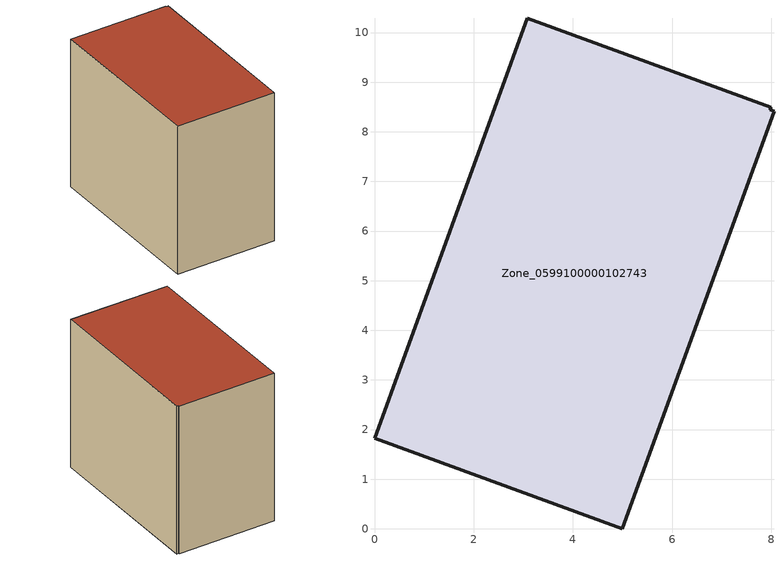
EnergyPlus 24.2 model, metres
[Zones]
Zone_0599100000102743
 floor ground (C_G): 0,1.82 3.08,10.29 7.99,8.49 7.97,8.44 8.05,8.42 4.99,0 z3.42
 wall outside (C_F): 3.08,10.29 0,1.82 4.99,0 8.05,8.42 7.97,8.44 7.99,8.49 3.08,10.29 z3.42:11.43
 roof outside (C_R): 0,1.82 4.99,0 8.05,8.42 7.97,8.44 7.99,8.49 3.08,10.29 z11.43
[BUILDING]
Pand.0599100000102743: North Axis=0; Terrain=City; Loads Convergence Tolerance Value=0.04; Temperature Convergence Tolerance Value=0.4; Solar Distribution=FullExterior; Maximum Number of Warmup Days=25; Minimum Number of Warmup Days=1
[Site:Location]
Rotterdam.The.Hague.AP_ZH_NLD Design_Conditions: Latitude=51.96; Longitude=4.45; Time Zone=1; Elevation=-4.5
[SITE:GROUNDTEMPERATURE:BUILDINGSURFACE]
18, 18, 18, 18, 18, 18, 18, 18, 18, 18, 18, 18
[MATERIAL] Thermal Absorptance=0.9; Solar Absorptance=0.7; Visible Absorptance=0.7
Name | Roughness | Thickness | Conductivity | Density | Specific Heat
G.TI.1946-1964 | MediumSmooth | 0.15 | 1 | 540 | 1210
F.TI.1946-1964 | Rough | 0.3 | 0.857143 | 1920 | 840
R.TI.1946-1964 | MediumRough | 0.2 | 0.277778 | 1500 | 1000
[CONSTRUCTION]
C_G: G.TI.1946-1964
C_F: F.TI.1946-1964
C_R: R.TI.1946-1964
[ZONE]
Zone_0599100000102743: Type=1; Multiplier=1; Ceiling Height=Autocalculate; Volume=Autocalculate; Floor Area=autocalculate; Part of Total Floor Area=Yes
[ZONEINFILTRATION:DESIGNFLOWRATE]
Infil_Zone_0599100000102743: Zone or ZoneList or Space or SpaceList=Zone_0599100000102743; Schedule=AlwaysOn; Design Flow Rate Calculation Method=Flow/Area; Flow Rate per Floor Area=0.003; Constant Term Coefficient=1; Temperature Term Coefficient=0; Velocity Term Coefficient=0; Velocity Squared Term Coefficient=0
[HVACTEMPLATE:ZONE:IDEALLOADSAIRSYSTEM]
Zone_0599100000102743: Maximum Heating Supply Air Temperature=50; Minimum Cooling Supply Air Temperature=13; Maximum Heating Supply Air Humidity Ratio=0.0156; Minimum Cooling Supply Air Humidity Ratio=0.0077; Heating Limit=NoLimit; Cooling Limit=NoLimit; Dehumidification Control Type=ConstantSensibleHeatRatio; Cooling Sensible Heat Ratio=0.7; Dehumidification Setpoint=60; Humidification Control Type=None; Humidification Setpoint=30; Outdoor Air Method=None; Outdoor Air Flow Rate per Person=0.00944; Outdoor Air Flow Rate per Zone Floor Area=0; Outdoor Air Flow Rate per Zone=0; Demand Controlled Ventilation Type=None; Outdoor Air Economizer Type=NoEconomizer; Heat Recovery Type=None; Sensible Heat Recovery Effectiveness=0.7; Latent Heat Recovery Effectiveness=0.65
[ZONECONTROL:THERMOSTAT]
ThermostatControl_Zone_0599100000102743: Zone or ZoneList=Zone_0599100000102743; Control Type Schedule=DualSetpointControlType; Control 1=Thermostat_Zone_0599100000102743; Temperature Difference Between Cutout And Setpoint=0
[THERMOSTATSETPOINT:DUALSETPOINT]
Thermostat_Zone_0599100000102743: Heating Setpoint Temperature Schedule=HeatingSetpoint_Zone_0599100000102743; Cooling Setpoint Temperature Schedule=CoolingSetpoint_Zone_0599100000102743
[SCHEDULE:COMPACT]
HeatingSetpoint_Zone_0599100000102743: Through: 12/31, For: AllDays, Until: 24:00, 21
CoolingSetpoint_Zone_0599100000102743: Through: 12/31, For: AllDays, Until: 24:00, 24
DualSetpointControlType: Through: 12/31, For: AllDays, Until: 24:00, 4
AlwaysOn: Through: 12/31, For: AllDays, Until: 24:00, 1
